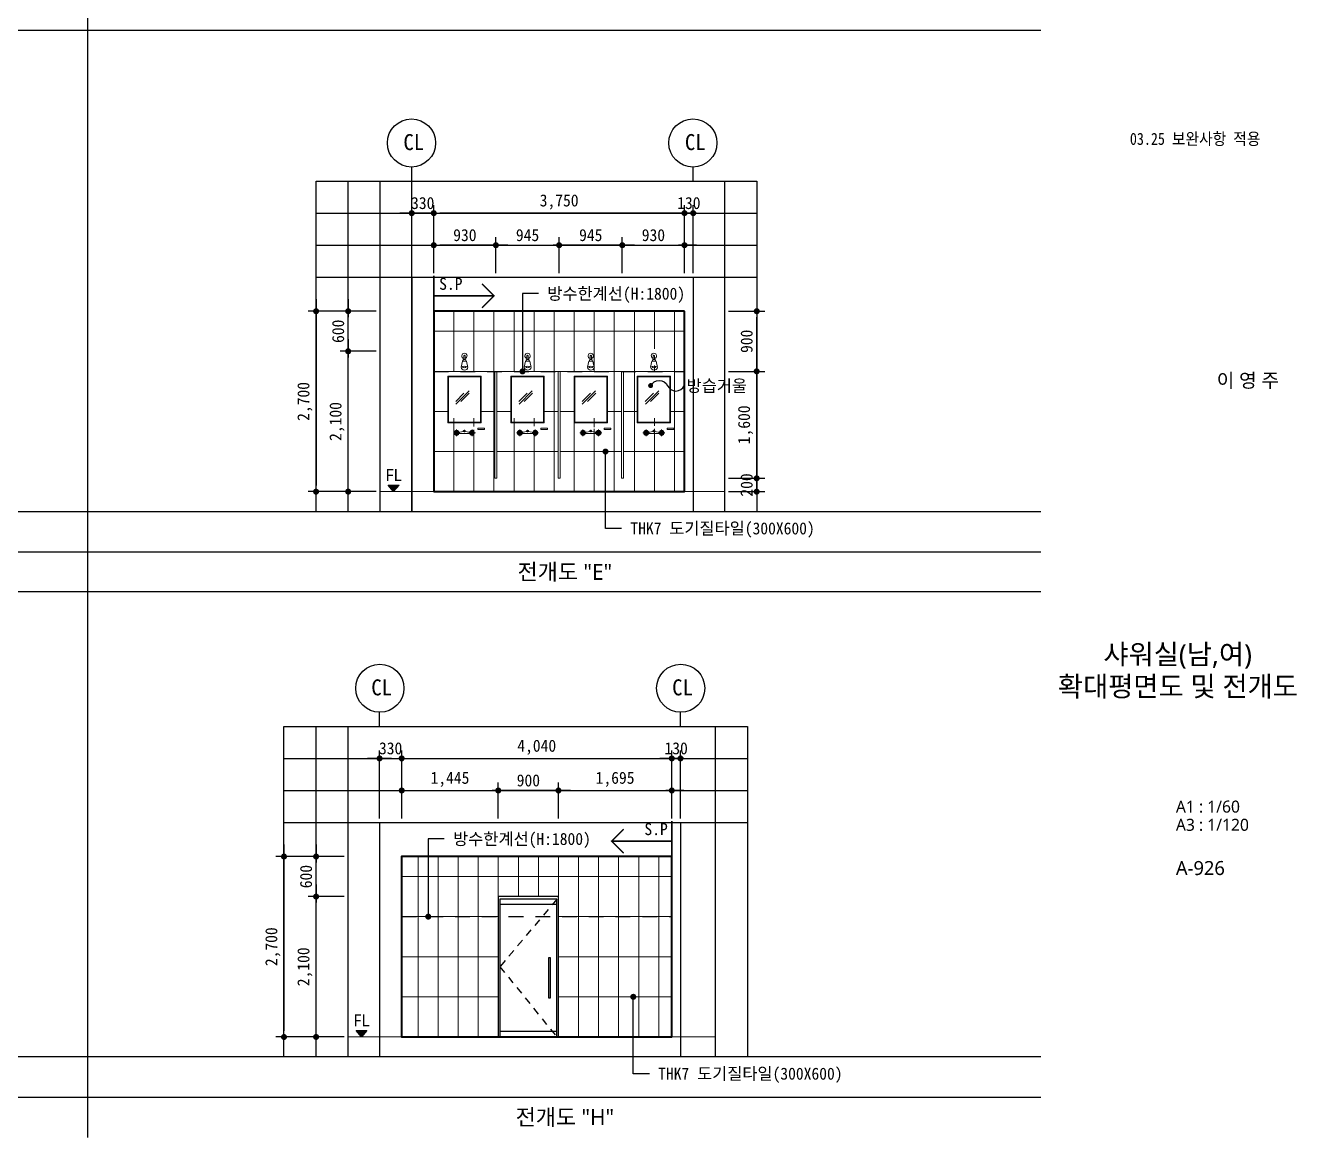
# Model space of a CAD drawing. Header units: millimetres. Extents: x -423835 to -174325, y -1379898 to -1311126.
# Drawn here: x -193336 to -174325, y -1379898 to -1363255 of the extents above; entities that cross this region are included whole.
import ezdxf
from ezdxf.enums import TextEntityAlignment as Align

# ---------------------------------------------------------------- set-up
doc = ezdxf.new("R2010")
doc.units = ezdxf.units.MM
doc.header["$LTSCALE"] = 100
doc.header["$MEASUREMENT"] = 0
doc.header["$PDSIZE"] = -10
doc.linetypes.add('CEN', pattern=[62, 60, -1, 0, -1])
doc.linetypes.add('HID', pattern=[2, 1.1, -0.9])
doc.layers.get('0').update_dxf_attribs({"linetype": 'CONTINUOUS'})
doc.layers.get('Defpoints').update_dxf_attribs({"color": 153, "linetype": 'CONTINUOUS'})
for name, color, linetype, lineweight in [('A-AXIS-BUBL', 7, 'CONTINUOUS', 25), ('A-BORD-TEXT', 3, 'CONTINUOUS', 25), ('A-CNTL', 1, 'CEN', 15), ('A-DWXM-GLAS', 121, 'CONTINUOUS', 20), ('A-ELEV-LIN1', 2, 'CONTINUOUS', 40), ('A-MKXS-TEXT1', 3, 'CONTINUOUS', 25), ('A-WAXK-PATT', 8, 'CONTINUOUS', 18), ('A-XXXX-FIN2', 6, 'CONTINUOUS', 20), ('A-XXXX-SANI', 8, 'CONTINUOUS', 18), ('A-XXXX-SYMB', 7, 'CONTINUOUS', 25), ('A-XXXX-TXT2', 3, 'CONTINUOUS', 25)]:
    doc.layers.add(name, color=color, linetype=linetype, lineweight=lineweight)
for name, color, linetype in [('A-DIMS', 7, 'CONTINUOUS'), ('A-MKXS-LEAD', 7, 'CONTINUOUS'), ('AA-AXIS-LINE-1', 1, 'CONTINUOUS'), ('AA-TEX-3', 3, 'CONTINUOUS'), ('DOOR', 8, 'CONTINUOUS'), ('HID', 1, 'HID'), ('IN-F-PAT', 8, 'CONTINUOUS'), ('IN-TEXT-FIN', 3, 'CONTINUOUS'), ('LEADER', 7, 'CONTINUOUS'), ('TOIL', 4, 'CONTINUOUS'), ('방수', 7, 'HID')]:
    doc.layers.add(name, color=color, linetype=linetype)
doc.styles.add('HY울릉도L', font='')
doc.styles.add('돋움체', font='')
doc.styles.add('맑은 고딕', font='malgun.ttf')
doc.styles.add('맑은고딕', font='malgun.ttf')
doc.styles.get('HY울릉도L').set_extended_font_data('HYwulM')
doc.styles.get('돋움체').set_extended_font_data('DotumChe')
doc.dimstyles.new('CDIM', dxfattribs={"dimtxt": 3, "dimasz": 1.5, "dimexe": 2, "dimexo": 1, "dimgap": 1, "dimtad": 1, "dimdec": 0, "dimrnd": 0.5, "dimzin": 0, "dimdsep": 32, "dimlunit": 6, "dimtxsty": 'HY울릉도L', "dimblk1": '_CIDOT', "dimblk2": '_CIDOT', "dimsah": 1, "dimcen": 5.5, "dimclrd": 2, "dimclre": 2, "dimclrt": 7, "dimadec": 0, "dimazin": 0, "dimtfac": 1, "dimtdec": 0, "dimtix": 1, "dimtmove": 2, "dimatfit": 1, "dimldrblk": '_CIDOT', "dimfxl": 1, "dimtolj": 1, "dimtzin": 0, "dimlwd": -1, "dimarcsym": 0})

# ---------------------------------------------------------------- blocks, each defined once
blk = doc.blocks.new('_CIDOT')
at = {"color": 0, "linetype": 'ByBlock'}
blk.add_line((2, 0), (-1, 0), dxfattribs=at)
at = {"color": 0, "linetype": 'ByBlock', "const_width": 0.5}
blk.add_lwpolyline([(-0.25, 0, 1), (0.25, 0, 1)], format="xyb", close=True, dxfattribs=at)
blk = doc.blocks.new('*D161')
at = {"layer": 'A-DIMS', "lineweight": -2, "transparency": 16777216}
for p, q in [((-188089, -1367532), (-189109, -1367532)), ((-188089, -1370232), (-189109, -1370232))]:
    blk.add_line(p, q, dxfattribs=at)
at = {"layer": 'A-DIMS', "transparency": 16777216}
blk.add_line((-188989, -1367622), (-188989, -1370142), dxfattribs=at)
at = {"layer": 'Defpoints', "color": 0, "transparency": 16777216}
for p in [(-188029, -1367532), (-188989, -1370232), (-188029, -1370232)]:
    blk.add_point(p, dxfattribs=at)
at = {"layer": 'A-DIMS', "transparency": 16777216, "xscale": 90, "yscale": 90, "zscale": 90}
for p, rotation in [((-188989, -1367532), 90), ((-188989, -1370232), 270)]:
    blk.add_blockref('_CIDOT', p, dxfattribs=dict(at, rotation=rotation))
at = {"layer": 'A-DIMS', "color": 3, "transparency": 16777216, "insert": (-189156, -1368882), "char_height": 180, "attachment_point": 5, "rotation": 90, "style": '돋움체'}
blk.add_mtext('\\A1;2,700', dxfattribs=at)
blk = doc.blocks.new('*D162')
at = {"layer": 'A-DIMS', "lineweight": -2, "transparency": 16777216}
for p, q in [((-187229, -1366964), (-187229, -1365944)), ((-183479, -1366964), (-183479, -1365944))]:
    blk.add_line(p, q, dxfattribs=at)
at = {"layer": 'A-DIMS', "transparency": 16777216}
blk.add_line((-183569, -1366064), (-187139, -1366064), dxfattribs=at)
at = {"layer": 'Defpoints', "color": 0, "transparency": 16777216}
for p in [(-187229, -1366064), (-187229, -1367024), (-183479, -1367024)]:
    blk.add_point(p, dxfattribs=at)
at = {"layer": 'A-DIMS', "transparency": 16777216, "xscale": 90, "yscale": 90, "zscale": 90, "rotation": 180}
blk.add_blockref('_CIDOT', (-187229, -1366064), dxfattribs=at)
at = {"layer": 'A-DIMS', "transparency": 16777216, "xscale": 90, "yscale": 90, "zscale": 90}
blk.add_blockref('_CIDOT', (-183479, -1366064), dxfattribs=at)
at = {"layer": 'A-DIMS', "color": 3, "transparency": 16777216, "insert": (-185354, -1365897), "char_height": 180, "attachment_point": 5, "style": '돋움체'}
blk.add_mtext('\\A1;3,750', dxfattribs=at)
blk = doc.blocks.new('*D163')
at = {"layer": 'A-DIMS', "lineweight": -2, "transparency": 16777216}
for p, q in [((-183479, -1366964), (-183479, -1365944)), ((-183349, -1366964), (-183349, -1365944))]:
    blk.add_line(p, q, dxfattribs=at)
at = {"layer": 'A-DIMS', "transparency": 16777216}
for p, q in [((-183569, -1366064), (-183659, -1366064)), ((-183349, -1366064), (-183479, -1366064)), ((-183259, -1366064), (-183169, -1366064))]:
    blk.add_line(p, q, dxfattribs=at)
at = {"layer": 'Defpoints', "color": 0, "transparency": 16777216}
for p in [(-183479, -1366064), (-183479, -1367024), (-183349, -1367024)]:
    blk.add_point(p, dxfattribs=at)
at = {"layer": 'A-DIMS', "transparency": 16777216, "xscale": 90, "yscale": 90, "zscale": 90}
blk.add_blockref('_CIDOT', (-183479, -1366064), dxfattribs=at)
at = {"layer": 'A-DIMS', "transparency": 16777216, "xscale": 90, "yscale": 90, "zscale": 90, "rotation": 180}
blk.add_blockref('_CIDOT', (-183349, -1366064), dxfattribs=at)
at = {"layer": 'A-DIMS', "color": 3, "transparency": 16777216, "insert": (-183414, -1365914), "char_height": 180, "attachment_point": 5, "style": '돋움체'}
blk.add_mtext('\\A1;130', dxfattribs=at)
blk = doc.blocks.new('*D164')
at = {"layer": 'A-DIMS', "lineweight": -2, "transparency": 16777216}
for p, q in [((-187559, -1366964), (-187559, -1365944)), ((-187229, -1366964), (-187229, -1365944))]:
    blk.add_line(p, q, dxfattribs=at)
at = {"layer": 'A-DIMS', "transparency": 16777216}
for p, q in [((-187649, -1366064), (-187739, -1366064)), ((-187229, -1366064), (-187559, -1366064)), ((-187139, -1366064), (-187049, -1366064))]:
    blk.add_line(p, q, dxfattribs=at)
at = {"layer": 'Defpoints', "color": 0, "transparency": 16777216}
for p in [(-187559, -1366064), (-187559, -1367024), (-187229, -1367024)]:
    blk.add_point(p, dxfattribs=at)
at = {"layer": 'A-DIMS', "transparency": 16777216, "xscale": 90, "yscale": 90, "zscale": 90}
blk.add_blockref('_CIDOT', (-187559, -1366064), dxfattribs=at)
at = {"layer": 'A-DIMS', "transparency": 16777216, "xscale": 90, "yscale": 90, "zscale": 90, "rotation": 180}
blk.add_blockref('_CIDOT', (-187229, -1366064), dxfattribs=at)
at = {"layer": 'A-DIMS', "color": 3, "transparency": 16777216, "insert": (-187394, -1365914), "char_height": 180, "attachment_point": 5, "style": '돋움체'}
blk.add_mtext('\\A1;330', dxfattribs=at)
blk = doc.blocks.new('*D180')
at = {"layer": 'A-DIMS', "lineweight": -2, "transparency": 16777216}
for p, q in [((-188569, -1375692), (-189589, -1375692)), ((-188569, -1378392), (-189589, -1378392))]:
    blk.add_line(p, q, dxfattribs=at)
at = {"layer": 'A-DIMS', "transparency": 16777216}
blk.add_line((-189469, -1375782), (-189469, -1378302), dxfattribs=at)
at = {"layer": 'Defpoints', "color": 0, "transparency": 16777216}
for p in [(-188509, -1375692), (-189469, -1378392), (-188509, -1378392)]:
    blk.add_point(p, dxfattribs=at)
at = {"layer": 'A-DIMS', "transparency": 16777216, "xscale": 90, "yscale": 90, "zscale": 90}
for p, rotation in [((-189469, -1375692), 90), ((-189469, -1378392), 270)]:
    blk.add_blockref('_CIDOT', p, dxfattribs=dict(at, rotation=rotation))
at = {"layer": 'A-DIMS', "color": 3, "transparency": 16777216, "insert": (-189636, -1377042), "char_height": 180, "attachment_point": 5, "rotation": 90, "style": '돋움체'}
blk.add_mtext('\\A1;2,700', dxfattribs=at)
blk = doc.blocks.new('*D181')
at = {"layer": 'A-DIMS', "lineweight": -2, "transparency": 16777216}
for p, q in [((-188569, -1376292), (-189109, -1376292)), ((-188569, -1378392), (-189109, -1378392))]:
    blk.add_line(p, q, dxfattribs=at)
at = {"layer": 'A-DIMS', "transparency": 16777216}
blk.add_line((-188989, -1378302), (-188989, -1376382), dxfattribs=at)
at = {"layer": 'Defpoints', "color": 0, "transparency": 16777216}
for p in [(-188989, -1376292), (-188509, -1376292), (-188509, -1378392)]:
    blk.add_point(p, dxfattribs=at)
at = {"layer": 'A-DIMS', "transparency": 16777216, "xscale": 90, "yscale": 90, "zscale": 90}
for p, rotation in [((-188989, -1376292), 90), ((-188989, -1378392), 270)]:
    blk.add_blockref('_CIDOT', p, dxfattribs=dict(at, rotation=rotation))
at = {"layer": 'A-DIMS', "color": 3, "transparency": 16777216, "insert": (-189156, -1377342), "char_height": 180, "attachment_point": 5, "rotation": 90, "style": '돋움체'}
blk.add_mtext('\\A1;2,100', dxfattribs=at)
blk = doc.blocks.new('*D182')
at = {"layer": 'A-DIMS', "lineweight": -2, "transparency": 16777216}
for p, q in [((-188569, -1375692), (-189109, -1375692)), ((-188569, -1376292), (-189109, -1376292))]:
    blk.add_line(p, q, dxfattribs=at)
at = {"layer": 'A-DIMS', "transparency": 16777216}
blk.add_line((-188989, -1376202), (-188989, -1375782), dxfattribs=at)
at = {"layer": 'Defpoints', "color": 0, "transparency": 16777216}
for p in [(-188989, -1375692), (-188509, -1375692), (-188509, -1376292)]:
    blk.add_point(p, dxfattribs=at)
at = {"layer": 'A-DIMS', "transparency": 16777216, "xscale": 90, "yscale": 90, "zscale": 90}
for p, rotation in [((-188989, -1375692), 90), ((-188989, -1376292), 270)]:
    blk.add_blockref('_CIDOT', p, dxfattribs=dict(at, rotation=rotation))
at = {"layer": 'A-DIMS', "color": 3, "transparency": 16777216, "insert": (-189139, -1375992), "char_height": 180, "attachment_point": 5, "rotation": 90, "style": '돋움체'}
blk.add_mtext('\\A1;600', dxfattribs=at)
blk = doc.blocks.new('*D183')
at = {"layer": 'A-DIMS', "lineweight": -2, "transparency": 16777216}
for p, q in [((-187709, -1375124), (-187709, -1374104)), ((-183669, -1375124), (-183669, -1374104))]:
    blk.add_line(p, q, dxfattribs=at)
at = {"layer": 'A-DIMS', "transparency": 16777216}
blk.add_line((-187619, -1374224), (-183759, -1374224), dxfattribs=at)
at = {"layer": 'Defpoints', "color": 0, "transparency": 16777216}
for p in [(-183669, -1374224), (-187709, -1375184), (-183669, -1375184)]:
    blk.add_point(p, dxfattribs=at)
at = {"layer": 'A-DIMS', "transparency": 16777216, "xscale": 90, "yscale": 90, "zscale": 90, "rotation": 180}
blk.add_blockref('_CIDOT', (-187709, -1374224), dxfattribs=at)
at = {"layer": 'A-DIMS', "transparency": 16777216, "xscale": 90, "yscale": 90, "zscale": 90}
blk.add_blockref('_CIDOT', (-183669, -1374224), dxfattribs=at)
at = {"layer": 'A-DIMS', "color": 3, "transparency": 16777216, "insert": (-185689, -1374057), "char_height": 180, "attachment_point": 5, "style": '돋움체'}
blk.add_mtext('\\A1;4,040', dxfattribs=at)
blk = doc.blocks.new('*D184')
at = {"layer": 'A-DIMS', "lineweight": -2, "transparency": 16777216}
for p, q in [((-188039, -1375124), (-188039, -1374104)), ((-187709, -1375124), (-187709, -1374104))]:
    blk.add_line(p, q, dxfattribs=at)
at = {"layer": 'A-DIMS', "transparency": 16777216}
for p, q in [((-188129, -1374224), (-188219, -1374224)), ((-188039, -1374224), (-187709, -1374224)), ((-187619, -1374224), (-187529, -1374224))]:
    blk.add_line(p, q, dxfattribs=at)
at = {"layer": 'Defpoints', "color": 0, "transparency": 16777216}
for p in [(-187709, -1374224), (-188039, -1375184), (-187709, -1375184)]:
    blk.add_point(p, dxfattribs=at)
at = {"layer": 'A-DIMS', "transparency": 16777216, "xscale": 90, "yscale": 90, "zscale": 90}
blk.add_blockref('_CIDOT', (-188039, -1374224), dxfattribs=at)
at = {"layer": 'A-DIMS', "transparency": 16777216, "xscale": 90, "yscale": 90, "zscale": 90, "rotation": 180}
blk.add_blockref('_CIDOT', (-187709, -1374224), dxfattribs=at)
at = {"layer": 'A-DIMS', "color": 3, "transparency": 16777216, "insert": (-187874, -1374074), "char_height": 180, "attachment_point": 5, "style": '돋움체'}
blk.add_mtext('\\A1;330', dxfattribs=at)
blk = doc.blocks.new('*D185')
at = {"layer": 'A-DIMS', "lineweight": -2, "transparency": 16777216}
for p, q in [((-183669, -1375124), (-183669, -1374104)), ((-183539, -1375124), (-183539, -1374104))]:
    blk.add_line(p, q, dxfattribs=at)
at = {"layer": 'A-DIMS', "transparency": 16777216}
for p, q in [((-183759, -1374224), (-183849, -1374224)), ((-183669, -1374224), (-183539, -1374224)), ((-183449, -1374224), (-183359, -1374224))]:
    blk.add_line(p, q, dxfattribs=at)
at = {"layer": 'Defpoints', "color": 0, "transparency": 16777216}
for p in [(-183539, -1374224), (-183669, -1375184), (-183539, -1375184)]:
    blk.add_point(p, dxfattribs=at)
at = {"layer": 'A-DIMS', "transparency": 16777216, "xscale": 90, "yscale": 90, "zscale": 90}
blk.add_blockref('_CIDOT', (-183669, -1374224), dxfattribs=at)
at = {"layer": 'A-DIMS', "transparency": 16777216, "xscale": 90, "yscale": 90, "zscale": 90, "rotation": 180}
blk.add_blockref('_CIDOT', (-183539, -1374224), dxfattribs=at)
at = {"layer": 'A-DIMS', "color": 3, "transparency": 16777216, "insert": (-183604, -1374074), "char_height": 180, "attachment_point": 5, "style": '돋움체'}
blk.add_mtext('\\A1;130', dxfattribs=at)
blk = doc.blocks.new('화장실door')
at = {"layer": 'DOOR'}
blk.add_lwpolyline([(750, 584), (780, 584), (780, 1184), (750, 1184)], close=True, dxfattribs=at)
at = {"layer": 'HID'}
blk.add_lwpolyline([(875, 2060), (25, 1050), (875, 0)], dxfattribs=at)
at = {"layer": 'TOIL'}
for points in [[(900, 0), (900, 2100), (0, 2100), (0, 0)], [(875, 0), (875, 2060), (25, 2060), (25, 0)], [(875, 1980), (25, 1980)], [(875, 80), (25, 80)]]:
    blk.add_lwpolyline(points, dxfattribs=at)
blk = doc.blocks.new('샤워기(샤워실)')
at = {"layer": 'A-CNTL'}
for p, q in [((895502, -715341), (895405, -715341)), ((895454, -715390), (895454, -715293)), ((895588, -715317), (895549, -715317)), ((895570, -715330), (895570, -715298)), ((895734, -715341), (895637, -715341)), ((895685, -715390), (895685, -715293))]:
    blk.add_line(p, q, dxfattribs=at)
at = {"layer": 'A-XXXX-SANI', "color": 4}
for p, q in [((895560, -714246), (895560, -714191)), ((895580, -714246), (895580, -714191)), ((895520, -714359), (895540, -714269)), ((895540, -714269), (895602, -714269)), ((895602, -714269), (895623, -714361)), ((895430, -715341), (895417, -715341)), ((895430, -715341), (895417, -715341)), ((895435, -715328), (895424, -715320)), ((895435, -715355), (895424, -715363)), ((895446, -715319), (895443, -715307)), ((895446, -715364), (895443, -715376)), ((895461, -715319), (895465, -715307)), ((895461, -715364), (895465, -715376)), ((895473, -715328), (895483, -715320)), ((895473, -715355), (895483, -715363)), ((895477, -715341), (895490, -715341)), ((895495, -715330), (895488, -715330)), ((895651, -715352), (895488, -715352)), ((895662, -715341), (895649, -715341)), ((895666, -715328), (895656, -715320)), ((895666, -715355), (895656, -715363)), ((895678, -715319), (895674, -715307)), ((895678, -715364), (895674, -715376)), ((895693, -715319), (895697, -715307)), ((895693, -715364), (895697, -715376)), ((895704, -715328), (895715, -715320)), ((895704, -715355), (895715, -715363)), ((895709, -715341), (895722, -715341))]:
    blk.add_line(p, q, dxfattribs=at)
at = {"layer": 'A-XXXX-SANI'}
for p, q in [((895440, -714873), (895564, -714749)), ((895442, -714910), (895641, -714711)), ((895519, -714873), (895644, -714749))]:
    blk.add_line(p, q, dxfattribs=at)
at = {"layer": 'A-XXXX-SANI', "color": 4}
blk.add_lwpolyline([(895544, -714269), (895550, -714254, -0.349457), (895559, -714246), (895583, -714246, -0.349457), (895593, -714254), (895598, -714269)], format="xyb", dxfattribs=at)
blk.add_lwpolyline([(895820, -714491), (895320, -714491), (895320, -715191), (895820, -715191), (895820, -714491)], dxfattribs=at)
at = {"layer": 'A-XXXX-SANI'}
blk.add_lwpolyline([(895810, -714501), (895330, -714501), (895330, -715181), (895810, -715181)], close=True, dxfattribs=at)
at = {"layer": 'A-XXXX-SANI', "color": 4}
blk.add_lwpolyline([(895770, -715271), (895770, -715288, 0.414214), (895773, -715291), (895867, -715291, 0.414214), (895870, -715288), (895870, -715271)], format="xyb", close=True, dxfattribs=at)
for centre, radius in [((895454, -715341), 36.2), ((895454, -715341), 23.7), ((895454, -715341), 15.9), ((895685, -715341), 36.2), ((895685, -715341), 23.7), ((895685, -715341), 15.9)]:
    blk.add_circle(centre, radius, dxfattribs=at)
for centre, radius, start, end in [((895570, -714191), 40, 284.4775, 255.5225), ((895570, -714191), 10, 0, 180), ((895570, -714448), 103, 58.6071, 119.4044), ((895572, -714350), 52.8, 189.9611, 348.0503), ((895571, -714326), 40.7, 216.7037, 322.2562), ((895570, -715668), 346, 76.4494, 103.5506), ((895570, -715317), 12.2, 339.7134, 200.146)]:
    blk.add_arc(centre, radius, start, end, dxfattribs=at)
blk = doc.blocks.new('*D210')
at = {"layer": 'A-DIMS', "lineweight": -2, "transparency": 16777216}
for p, q in [((-188089, -1368132), (-188629, -1368132)), ((-188089, -1370232), (-188629, -1370232))]:
    blk.add_line(p, q, dxfattribs=at)
at = {"layer": 'A-DIMS', "transparency": 16777216}
blk.add_line((-188509, -1370142), (-188509, -1368222), dxfattribs=at)
at = {"layer": 'Defpoints', "color": 0, "transparency": 16777216}
for p in [(-188509, -1368132), (-188029, -1368132), (-188029, -1370232)]:
    blk.add_point(p, dxfattribs=at)
at = {"layer": 'A-DIMS', "transparency": 16777216, "xscale": 90, "yscale": 90, "zscale": 90}
for p, rotation in [((-188509, -1368132), 90), ((-188509, -1370232), 270)]:
    blk.add_blockref('_CIDOT', p, dxfattribs=dict(at, rotation=rotation))
at = {"layer": 'A-DIMS', "color": 3, "transparency": 16777216, "insert": (-188676, -1369182), "char_height": 180, "attachment_point": 5, "rotation": 90, "style": '돋움체'}
blk.add_mtext('\\A1;2,100', dxfattribs=at)
blk = doc.blocks.new('*D211')
at = {"layer": 'A-DIMS', "lineweight": -2, "transparency": 16777216}
for p, q in [((-188089, -1367532), (-188629, -1367532)), ((-188089, -1368132), (-188629, -1368132))]:
    blk.add_line(p, q, dxfattribs=at)
at = {"layer": 'A-DIMS', "transparency": 16777216}
blk.add_line((-188509, -1368042), (-188509, -1367622), dxfattribs=at)
at = {"layer": 'Defpoints', "color": 0, "transparency": 16777216}
for p in [(-188509, -1367532), (-188029, -1367532), (-188029, -1368132)]:
    blk.add_point(p, dxfattribs=at)
at = {"layer": 'A-DIMS', "transparency": 16777216, "xscale": 90, "yscale": 90, "zscale": 90}
for p, rotation in [((-188509, -1367532), 90), ((-188509, -1368132), 270)]:
    blk.add_blockref('_CIDOT', p, dxfattribs=dict(at, rotation=rotation))
at = {"layer": 'A-DIMS', "color": 3, "transparency": 16777216, "insert": (-188659, -1367832), "char_height": 180, "attachment_point": 5, "rotation": 90, "style": '돋움체'}
blk.add_mtext('\\A1;600', dxfattribs=at)
blk = doc.blocks.new('*D212')
at = {"layer": 'A-DIMS', "lineweight": -2, "transparency": 16777216}
for p, q in [((-182819, -1368432), (-182279, -1368432)), ((-182819, -1370032), (-182279, -1370032))]:
    blk.add_line(p, q, dxfattribs=at)
at = {"layer": 'A-DIMS', "transparency": 16777216}
blk.add_line((-182399, -1369942), (-182399, -1368522), dxfattribs=at)
at = {"layer": 'Defpoints', "color": 0, "transparency": 16777216}
for p in [(-182879, -1368432), (-182399, -1368432), (-182879, -1370032)]:
    blk.add_point(p, dxfattribs=at)
at = {"layer": 'A-DIMS', "transparency": 16777216, "xscale": 90, "yscale": 90, "zscale": 90}
for p, rotation in [((-182399, -1368432), 90), ((-182399, -1370032), 270)]:
    blk.add_blockref('_CIDOT', p, dxfattribs=dict(at, rotation=rotation))
at = {"layer": 'A-DIMS', "color": 3, "transparency": 16777216, "insert": (-182566, -1369232), "char_height": 180, "attachment_point": 5, "rotation": 90, "style": '돋움체'}
blk.add_mtext('\\A1;1,600', dxfattribs=at)
blk = doc.blocks.new('*D213')
at = {"layer": 'A-DIMS', "lineweight": -2, "transparency": 16777216}
for p, q in [((-182819, -1367532), (-182279, -1367532)), ((-182819, -1368432), (-182279, -1368432))]:
    blk.add_line(p, q, dxfattribs=at)
at = {"layer": 'A-DIMS', "transparency": 16777216}
blk.add_line((-182399, -1368342), (-182399, -1367622), dxfattribs=at)
at = {"layer": 'Defpoints', "color": 0, "transparency": 16777216}
for p in [(-182879, -1367532), (-182399, -1367532), (-182879, -1368432)]:
    blk.add_point(p, dxfattribs=at)
at = {"layer": 'A-DIMS', "transparency": 16777216, "xscale": 90, "yscale": 90, "zscale": 90}
for p, rotation in [((-182399, -1367532), 90), ((-182399, -1368432), 270)]:
    blk.add_blockref('_CIDOT', p, dxfattribs=dict(at, rotation=rotation))
at = {"layer": 'A-DIMS', "color": 3, "transparency": 16777216, "insert": (-182549, -1367982), "char_height": 180, "attachment_point": 5, "rotation": 90, "style": '돋움체'}
blk.add_mtext('\\A1;900', dxfattribs=at)
blk = doc.blocks.new('*D214')
at = {"layer": 'A-DIMS', "transparency": 16777216}
for p, q in [((-182399, -1369942), (-182399, -1369852)), ((-182399, -1370232), (-182399, -1370032)), ((-182399, -1370322), (-182399, -1370412))]:
    blk.add_line(p, q, dxfattribs=at)
at = {"layer": 'A-DIMS', "lineweight": -2, "transparency": 16777216}
for p, q in [((-182819, -1370032), (-182279, -1370032)), ((-182819, -1370232), (-182279, -1370232))]:
    blk.add_line(p, q, dxfattribs=at)
at = {"layer": 'Defpoints', "color": 0, "transparency": 16777216}
for p in [(-182879, -1370032), (-182399, -1370032), (-182879, -1370232)]:
    blk.add_point(p, dxfattribs=at)
at = {"layer": 'A-DIMS', "transparency": 16777216, "xscale": 90, "yscale": 90, "zscale": 90}
for p, rotation in [((-182399, -1370032), 270), ((-182399, -1370232), 90)]:
    blk.add_blockref('_CIDOT', p, dxfattribs=dict(at, rotation=rotation))
at = {"layer": 'A-DIMS', "color": 3, "transparency": 16777216, "insert": (-182549, -1370132), "char_height": 180, "attachment_point": 5, "rotation": 90, "style": '돋움체'}
blk.add_mtext('\\A1;200', dxfattribs=at)
blk = doc.blocks.new('*D988')
at = {"layer": 'A-DIMS', "lineweight": -2, "transparency": 16777216}
for p, q in [((-184409, -1366964), (-184409, -1366424)), ((-183479, -1366964), (-183479, -1366424))]:
    blk.add_line(p, q, dxfattribs=at)
at = {"layer": 'A-DIMS', "transparency": 16777216}
blk.add_line((-184319, -1366544), (-183569, -1366544), dxfattribs=at)
at = {"layer": 'Defpoints', "color": 0, "transparency": 16777216}
for p in [(-183479, -1366544), (-184409, -1367024), (-183479, -1367024)]:
    blk.add_point(p, dxfattribs=at)
at = {"layer": 'A-DIMS', "transparency": 16777216, "xscale": 90, "yscale": 90, "zscale": 90, "rotation": 180}
blk.add_blockref('_CIDOT', (-184409, -1366544), dxfattribs=at)
at = {"layer": 'A-DIMS', "transparency": 16777216, "xscale": 90, "yscale": 90, "zscale": 90}
blk.add_blockref('_CIDOT', (-183479, -1366544), dxfattribs=at)
at = {"layer": 'A-DIMS', "color": 3, "transparency": 16777216, "insert": (-183944, -1366394), "char_height": 180, "attachment_point": 5, "style": '돋움체'}
blk.add_mtext('\\A1;930', dxfattribs=at)
blk = doc.blocks.new('*D989')
at = {"layer": 'A-DIMS', "lineweight": -2, "transparency": 16777216}
for p, q in [((-185354, -1366964), (-185354, -1366424)), ((-184409, -1366964), (-184409, -1366424))]:
    blk.add_line(p, q, dxfattribs=at)
at = {"layer": 'A-DIMS', "transparency": 16777216}
blk.add_line((-184499, -1366544), (-185264, -1366544), dxfattribs=at)
at = {"layer": 'Defpoints', "color": 0, "transparency": 16777216}
for p in [(-185354, -1366544), (-185354, -1367024), (-184409, -1367024)]:
    blk.add_point(p, dxfattribs=at)
at = {"layer": 'A-DIMS', "transparency": 16777216, "xscale": 90, "yscale": 90, "zscale": 90, "rotation": 180}
blk.add_blockref('_CIDOT', (-185354, -1366544), dxfattribs=at)
at = {"layer": 'A-DIMS', "transparency": 16777216, "xscale": 90, "yscale": 90, "zscale": 90}
blk.add_blockref('_CIDOT', (-184409, -1366544), dxfattribs=at)
at = {"layer": 'A-DIMS', "color": 3, "transparency": 16777216, "insert": (-184881, -1366394), "char_height": 180, "attachment_point": 5, "style": '돋움체'}
blk.add_mtext('\\A1;945', dxfattribs=at)
blk = doc.blocks.new('*D990')
at = {"layer": 'A-DIMS', "lineweight": -2, "transparency": 16777216}
for p, q in [((-187229, -1366964), (-187229, -1366424)), ((-186299, -1366964), (-186299, -1366424))]:
    blk.add_line(p, q, dxfattribs=at)
at = {"layer": 'A-DIMS', "transparency": 16777216}
blk.add_line((-186389, -1366544), (-187139, -1366544), dxfattribs=at)
at = {"layer": 'Defpoints', "color": 0, "transparency": 16777216}
for p in [(-187229, -1366544), (-187229, -1367024), (-186299, -1367024)]:
    blk.add_point(p, dxfattribs=at)
at = {"layer": 'A-DIMS', "transparency": 16777216, "xscale": 90, "yscale": 90, "zscale": 90, "rotation": 180}
blk.add_blockref('_CIDOT', (-187229, -1366544), dxfattribs=at)
at = {"layer": 'A-DIMS', "transparency": 16777216, "xscale": 90, "yscale": 90, "zscale": 90}
blk.add_blockref('_CIDOT', (-186299, -1366544), dxfattribs=at)
at = {"layer": 'A-DIMS', "color": 3, "transparency": 16777216, "insert": (-186764, -1366394), "char_height": 180, "attachment_point": 5, "style": '돋움체'}
blk.add_mtext('\\A1;930', dxfattribs=at)
blk = doc.blocks.new('*D991')
at = {"layer": 'A-DIMS', "lineweight": -2, "transparency": 16777216}
for p, q in [((-186299, -1366964), (-186299, -1366424)), ((-185354, -1366964), (-185354, -1366424))]:
    blk.add_line(p, q, dxfattribs=at)
at = {"layer": 'A-DIMS', "transparency": 16777216}
blk.add_line((-186209, -1366544), (-185444, -1366544), dxfattribs=at)
at = {"layer": 'Defpoints', "color": 0, "transparency": 16777216}
for p in [(-185354, -1366544), (-186299, -1367024), (-185354, -1367024)]:
    blk.add_point(p, dxfattribs=at)
at = {"layer": 'A-DIMS', "transparency": 16777216, "xscale": 90, "yscale": 90, "zscale": 90, "rotation": 180}
blk.add_blockref('_CIDOT', (-186299, -1366544), dxfattribs=at)
at = {"layer": 'A-DIMS', "transparency": 16777216, "xscale": 90, "yscale": 90, "zscale": 90}
blk.add_blockref('_CIDOT', (-185354, -1366544), dxfattribs=at)
at = {"layer": 'A-DIMS', "color": 3, "transparency": 16777216, "insert": (-185826, -1366394), "char_height": 180, "attachment_point": 5, "style": '돋움체'}
blk.add_mtext('\\A1;945', dxfattribs=at)
blk = doc.blocks.new('*D995')
at = {"layer": 'A-DIMS', "lineweight": -2, "transparency": 16777216}
for p, q in [((-185364, -1375124), (-185364, -1374584)), ((-183669, -1375124), (-183669, -1374584))]:
    blk.add_line(p, q, dxfattribs=at)
at = {"layer": 'A-DIMS', "transparency": 16777216}
blk.add_line((-185274, -1374704), (-183759, -1374704), dxfattribs=at)
at = {"layer": 'Defpoints', "color": 0, "transparency": 16777216}
for p in [(-183669, -1374704), (-185364, -1375184), (-183669, -1375184)]:
    blk.add_point(p, dxfattribs=at)
at = {"layer": 'A-DIMS', "transparency": 16777216, "xscale": 90, "yscale": 90, "zscale": 90, "rotation": 180}
blk.add_blockref('_CIDOT', (-185364, -1374704), dxfattribs=at)
at = {"layer": 'A-DIMS', "transparency": 16777216, "xscale": 90, "yscale": 90, "zscale": 90}
blk.add_blockref('_CIDOT', (-183669, -1374704), dxfattribs=at)
at = {"layer": 'A-DIMS', "color": 3, "transparency": 16777216, "insert": (-184517, -1374537), "char_height": 180, "attachment_point": 5, "style": '돋움체'}
blk.add_mtext('\\A1;1,695', dxfattribs=at)
blk = doc.blocks.new('*D996')
at = {"layer": 'A-DIMS', "lineweight": -2, "transparency": 16777216}
for p, q in [((-186264, -1375124), (-186264, -1374584)), ((-185364, -1375124), (-185364, -1374584))]:
    blk.add_line(p, q, dxfattribs=at)
at = {"layer": 'A-DIMS', "transparency": 16777216}
blk.add_line((-185454, -1374704), (-186174, -1374704), dxfattribs=at)
at = {"layer": 'Defpoints', "color": 0, "transparency": 16777216}
for p in [(-186264, -1374704), (-186264, -1375184), (-185364, -1375184)]:
    blk.add_point(p, dxfattribs=at)
at = {"layer": 'A-DIMS', "transparency": 16777216, "xscale": 90, "yscale": 90, "zscale": 90, "rotation": 180}
blk.add_blockref('_CIDOT', (-186264, -1374704), dxfattribs=at)
at = {"layer": 'A-DIMS', "transparency": 16777216, "xscale": 90, "yscale": 90, "zscale": 90}
blk.add_blockref('_CIDOT', (-185364, -1374704), dxfattribs=at)
at = {"layer": 'A-DIMS', "color": 3, "transparency": 16777216, "insert": (-185814, -1374554), "char_height": 180, "attachment_point": 5, "style": '돋움체'}
blk.add_mtext('\\A1;900', dxfattribs=at)
blk = doc.blocks.new('*D997')
at = {"layer": 'A-DIMS', "lineweight": -2, "transparency": 16777216}
for p, q in [((-187709, -1375124), (-187709, -1374584)), ((-186264, -1375124), (-186264, -1374584))]:
    blk.add_line(p, q, dxfattribs=at)
at = {"layer": 'A-DIMS', "transparency": 16777216}
blk.add_line((-187619, -1374704), (-186354, -1374704), dxfattribs=at)
at = {"layer": 'Defpoints', "color": 0, "transparency": 16777216}
for p in [(-186264, -1374704), (-187709, -1375184), (-186264, -1375184)]:
    blk.add_point(p, dxfattribs=at)
at = {"layer": 'A-DIMS', "transparency": 16777216, "xscale": 90, "yscale": 90, "zscale": 90, "rotation": 180}
blk.add_blockref('_CIDOT', (-187709, -1374704), dxfattribs=at)
at = {"layer": 'A-DIMS', "transparency": 16777216, "xscale": 90, "yscale": 90, "zscale": 90}
blk.add_blockref('_CIDOT', (-186264, -1374704), dxfattribs=at)
at = {"layer": 'A-DIMS', "color": 3, "transparency": 16777216, "insert": (-186987, -1374537), "char_height": 180, "attachment_point": 5, "style": '돋움체'}
blk.add_mtext('\\A1;1,445', dxfattribs=at)

msp = doc.modelspace()

# ---------------------------------------------------------------- hatches: boundary and pattern name
at = {"layer": 'A-XXXX-SYMB'}
for points in [[(-187829.1, -1370232.1), (-187909.6, -1370136.1), (-187748.5, -1370136.1)], [(-188309.7, -1378391.6), (-188390.2, -1378295.6), (-188229.1, -1378295.6)]]:
    msp.add_hatch(color=256, dxfattribs=at).paths.add_polyline_path(points)

# ---------------------------------------------------------------- linework, layer by layer
at = {"color": 3, "ltscale": 2}
for p, q in [((-192407, -1346766.1), (-192407, -1379898.1)), ((-178150.4, -1363332.1), (-222235.4, -1363332.1)), ((-222235.4, -1371132.1), (-178150.4, -1371132.1)), ((-178150.4, -1371732.1), (-222235.4, -1371732.1)), ((-222235.4, -1379291.6), (-178150.4, -1379291.6))]:
    msp.add_line(p, q, dxfattribs=at)
at = {"layer": 'A-AXIS-BUBL', "ltscale": 0.2}
for p, q in [((-187558.6, -1365584.3), (-187558.6, -1365374.3)), ((-183348.6, -1365584.3), (-183348.6, -1365374.3)), ((-188039.2, -1373743.9), (-188039.2, -1373533.9)), ((-183539.2, -1373743.9), (-183539.2, -1373533.9))]:
    msp.add_line(p, q, dxfattribs=at)
for centre in [(-187562.1, -1365014.3), (-183353.6, -1365014.3), (-188035.7, -1373173.9), (-183535.7, -1373173.9)]:
    msp.add_circle(centre, 360, dxfattribs=at)
at = {"layer": 'A-DWXM-GLAS'}
for points in [[(-186283.6, -1370032.1), (-186283.6, -1368432.1), (-186313.6, -1368432.1), (-186313.6, -1370032.1)], [(-185338.6, -1370032.1), (-185338.6, -1368432.1), (-185368.6, -1368432.1), (-185368.6, -1370032.1)], [(-184393.6, -1370032.1), (-184393.6, -1368432.1), (-184423.6, -1368432.1), (-184423.6, -1370032.1)]]:
    msp.add_lwpolyline(points, close=True, dxfattribs=at)
at = {"layer": 'A-ELEV-LIN1'}
for points in [[(-183478.6, -1367532.1), (-187228.6, -1367532.1), (-187228.6, -1370232.1), (-183478.6, -1370232.1)], [(-183669.2, -1375691.6), (-187709.2, -1375691.6), (-187709.2, -1378391.6), (-183669.2, -1378391.6)]]:
    msp.add_lwpolyline(points, close=True, dxfattribs=at)
at = {"layer": 'A-MKXS-LEAD'}
for points in [[(-185661.5, -1367268.8), (-185901.5, -1367268.8), (-185901.5, -1368432.1)], [(-184420.4, -1370785.3), (-184660.4, -1370785.3), (-184660.4, -1369632.1)], [(-187071.5, -1375428.4), (-187311.5, -1375428.4), (-187311.5, -1376591.6)], [(-184004.7, -1378944.9), (-184244.7, -1378944.9), (-184244.7, -1377791.6)]]:
    msp.add_lwpolyline(points, dxfattribs=at)
at = {"layer": 'A-MKXS-LEAD', "const_width": 45}
for points in [[(-185924, -1368432.1, 1), (-185879, -1368432.1, 1)], [(-184682.9, -1369632.1, -1), (-184637.9, -1369632.1, -1)], [(-187334, -1376591.6, 1), (-187289, -1376591.6, 1)], [(-184267.2, -1377791.6, -1), (-184222.2, -1377791.6, -1)]]:
    msp.add_lwpolyline(points, format="xyb", close=True, dxfattribs=at)
at = {"layer": 'A-WAXK-PATT'}
for p, q in [((-186928.6, -1368432.1), (-186928.6, -1367532.1)), ((-186628.6, -1368432.1), (-186628.6, -1367532.1)), ((-186328.6, -1370232.1), (-186328.6, -1367532.1)), ((-186028.6, -1368432.1), (-186028.6, -1367532.1)), ((-185728.6, -1368432.1), (-185728.6, -1367532.1)), ((-185428.6, -1370232.1), (-185428.6, -1367532.1)), ((-185128.6, -1368432.1), (-185128.6, -1367532.1)), ((-184828.6, -1368432.1), (-184828.6, -1367532.1)), ((-184528.6, -1370232.1), (-184528.6, -1367532.1)), ((-184228.6, -1370232.1), (-184228.6, -1367532.1)), ((-183928.6, -1368092.8), (-183928.6, -1367532.1)), ((-183628.6, -1370232.1), (-183628.6, -1367532.1)), ((-187228.6, -1367832.1), (-183478.6, -1367832.1)), ((-187228.6, -1368432.1), (-186313.6, -1368432.1)), ((-186283.6, -1368432.1), (-185368.6, -1368432.1)), ((-185338.6, -1368432.1), (-184423.6, -1368432.1)), ((-184393.6, -1368432.1), (-183478.6, -1368432.1)), ((-183928.6, -1368432.1), (-183928.6, -1368342.8)), ((-187228.6, -1369032.1), (-187021.1, -1369032.1)), ((-186928.6, -1370232.1), (-186928.6, -1369132.1)), ((-186628.6, -1369258.1), (-186628.6, -1369132.1)), ((-186521.1, -1369032.1), (-186313.6, -1369032.1)), ((-186283.6, -1369032.1), (-186076.1, -1369032.1)), ((-186028.6, -1370232.1), (-186028.6, -1369132.1)), ((-185728.6, -1369250.6), (-185728.6, -1369132.1)), ((-185576.1, -1369032.1), (-185368.6, -1369032.1)), ((-185338.6, -1369032.1), (-185131.1, -1369032.1)), ((-185128.6, -1370232.1), (-185128.6, -1369132.1)), ((-184828.6, -1369266.2), (-184828.6, -1369132.1)), ((-184631.1, -1369032.1), (-184423.6, -1369032.1)), ((-184393.6, -1369032.1), (-184186.1, -1369032.1)), ((-183928.6, -1369248.5), (-183928.6, -1369132.1)), ((-183686.1, -1369032.1), (-183478.6, -1369032.1)), ((-186628.6, -1370232.1), (-186628.6, -1369306.1)), ((-185728.6, -1370232.1), (-185728.6, -1369313.6)), ((-184828.6, -1370232.1), (-184828.6, -1369292.7)), ((-183928.6, -1370232.1), (-183928.6, -1369292.7)), ((-187228.6, -1369632.1), (-186313.6, -1369632.1)), ((-186283.6, -1369632.1), (-185368.6, -1369632.1)), ((-185338.6, -1369632.1), (-184423.6, -1369632.1)), ((-184393.6, -1369632.1), (-183478.6, -1369632.1)), ((-187464.2, -1378391.6), (-187464.2, -1375691.6)), ((-187164.2, -1378391.6), (-187164.2, -1375691.6)), ((-186864.2, -1378391.6), (-186864.2, -1375691.6)), ((-186564.2, -1378391.6), (-186564.2, -1375691.6)), ((-186264.2, -1378391.6), (-186264.2, -1375691.6)), ((-185964.2, -1376291.6), (-185964.2, -1375691.6)), ((-185664.2, -1376291.6), (-185664.2, -1375691.6)), ((-185364.2, -1378391.6), (-185364.2, -1375691.6)), ((-185064.2, -1378391.6), (-185064.2, -1375691.6)), ((-184764.2, -1378391.6), (-184764.2, -1375691.6)), ((-184464.2, -1378391.6), (-184464.2, -1375691.6)), ((-184164.2, -1378391.6), (-184164.2, -1375691.6)), ((-183864.2, -1378391.6), (-183864.2, -1375691.6)), ((-187709.2, -1375991.6), (-183669.2, -1375991.6)), ((-187709.2, -1376591.6), (-186264.2, -1376591.6)), ((-185364.2, -1376591.6), (-183669.2, -1376591.6)), ((-187709.2, -1377191.6), (-186264.2, -1377191.6)), ((-185364.2, -1377191.6), (-183669.2, -1377191.6)), ((-187709.2, -1377791.6), (-186264.2, -1377791.6)), ((-185364.2, -1377791.6), (-183669.2, -1377791.6))]:
    msp.add_line(p, q, dxfattribs=at)
at = {"layer": 'A-XXXX-FIN2'}
for p, q in [((-182878.6, -1370232.1), (-188028.6, -1370232.1)), ((-183019.2, -1378391.6), (-188509.2, -1378391.6))]:
    msp.add_line(p, q, dxfattribs=at)
at = {"layer": 'A-XXXX-SYMB'}
for points in [[(-187829.1, -1370232.1), (-187909.6, -1370136.1), (-187748.5, -1370136.1), (-187829.1, -1370232.1)], [(-188309.7, -1378391.6), (-188390.2, -1378295.6), (-188229.1, -1378295.6), (-188309.7, -1378391.6)]]:
    msp.add_lwpolyline(points, dxfattribs=at)
at = {"layer": 'AA-AXIS-LINE-1'}
for p, q in [((-187558.6, -1367024.3), (-187558.6, -1370532.1)), ((-183348.6, -1367024.3), (-183348.6, -1370532.1)), ((-188039.2, -1375183.9), (-188039.2, -1378691.6)), ((-183539.2, -1375183.9), (-183539.2, -1378691.6))]:
    msp.add_line(p, q, dxfattribs=at)
at = {"layer": 'Defpoints'}
for p, q in [((-188988.6, -1370532.1), (-188988.6, -1365584.3)), ((-188988.6, -1365584.3), (-182398.6, -1365584.3)), ((-188508.6, -1370532.1), (-188508.6, -1365584.3)), ((-188028.6, -1370532.1), (-188028.6, -1365584.3)), ((-187558.6, -1370532.1), (-187558.6, -1365584.3)), ((-182878.6, -1365584.3), (-182878.6, -1370532.1)), ((-182398.6, -1365584.3), (-182398.6, -1370532.1)), ((-188988.6, -1366064.3), (-182398.6, -1366064.3)), ((-188988.6, -1366544.3), (-182398.6, -1366544.3)), ((-188988.6, -1367024.3), (-182398.6, -1367024.3)), ((-178150.4, -1370532.1), (-222235.4, -1370532.1)), ((-189469.2, -1378691.6), (-189469.2, -1373743.9)), ((-189469.2, -1373743.9), (-182539.2, -1373743.9)), ((-188989.2, -1378691.6), (-188989.2, -1373743.9)), ((-188509.2, -1378691.6), (-188509.2, -1373743.9)), ((-183019.2, -1373743.9), (-183019.2, -1378691.6)), ((-182539.2, -1373743.9), (-182539.2, -1378691.6)), ((-189469.2, -1374223.9), (-182539.2, -1374223.9)), ((-189469.2, -1374703.9), (-182539.2, -1374703.9)), ((-189469.2, -1375183.9), (-182539.2, -1375183.9)), ((-178150.4, -1378691.6), (-222235.4, -1378691.6))]:
    msp.add_line(p, q, dxfattribs=at)
at = {"layer": 'IN-F-PAT', "color": 2}
msp.add_line((-187228.6, -1367302.1), (-186509.1, -1367302.1), dxfattribs=at)
at = {"layer": 'IN-F-PAT', "color": 2, "const_width": 22.5}
for points in [[(-187228.6, -1367532.1), (-187228.6, -1367002.1)], [(-186508.6, -1367122.1), (-186328.6, -1367302.1), (-186508.6, -1367482.1)], [(-187228.6, -1367302.1), (-186328.6, -1367302.1)], [(-184389.2, -1375281.6), (-184569.2, -1375461.6), (-184389.2, -1375641.6)], [(-183669.2, -1375691.6), (-183669.2, -1375161.6)], [(-183669.2, -1375461.6), (-184569.2, -1375461.6)]]:
    msp.add_lwpolyline(points, dxfattribs=at)
at = {"layer": 'LEADER', "const_width": 37.5}
msp.add_lwpolyline([(-183985.3, -1368663.5, 1), (-183985.3, -1368626, 1)], format="xyb", close=True, dxfattribs=at)
at = {"layer": 'LEADER'}
msp.add_lwpolyline([(-183981.6, -1368647.8, -0.6274948), (-183732.5, -1368647.8, 0.6274948), (-183483.3, -1368647.8, 1.5936388)], format="xyb", dxfattribs=at)
at = {"layer": '방수', "color": 3, "ltscale": 2}
for p, q in [((-187228.6, -1368432.1), (-183478.6, -1368432.1)), ((-187709.2, -1376591.6), (-183669.2, -1376591.6))]:
    msp.add_line(p, q, dxfattribs=at)

# ---------------------------------------------------------------- block references
for name, p in [('샤워기(샤워실)', (-1082341.1, -654010.6)), ('샤워기(샤워실)', (-1081396.1, -654010.6)), ('샤워기(샤워실)', (-1080451.1, -654010.6)), ('샤워기(샤워실)', (-1079506.1, -654010.6)), ('화장실door', (-186264.2, -1378391.6))]:
    msp.add_blockref(name, p)

# ---------------------------------------------------------------- texts
at = {"layer": 'A-BORD-TEXT', "style": '맑은고딕'}
for s, height, p in [('이 영 주', 210, (-175053.3, -1368567.3)), ('샤워실(남,여)', 300, (-176102.9, -1372665.6)), ('확대평면도 및 전개도', 300, (-176099.9, -1373145.6))]:
    msp.add_text(s, height=height, dxfattribs=at).set_placement(p, align=Align.MIDDLE_CENTER)
for s, height, p in [('A1 : 1/60', 180, (-176129.5, -1375035.1)), ('A3 : 1/120', 180, (-176129.5, -1375307.2)), ('A-926', 210, (-176129.5, -1375969.3))]:
    msp.add_text(s, height=height, dxfattribs=at).set_placement(p)
at = {"layer": 'A-MKXS-TEXT1', "style": '돋움체', "width": 0.9}
msp.add_text('03.25 보완사항 적용', height=180, dxfattribs=at).set_placement((-176817.5, -1364952.2), align=Align.MIDDLE_LEFT)
msp.add_text('03.25 보완사항 적용', height=180, dxfattribs=at).set_placement((-176817.5, -1364952.2), align=Align.MIDDLE_LEFT)
at = {"layer": 'A-MKXS-TEXT1', "style": '돋움체'}
for s, p in [('방수한계선(H:1800)', (-185529.8, -1367268.8)), ('THK7 도기질타일(300X600)', (-184288.7, -1370781.5)), ('방수한계선(H:1800)', (-186939.8, -1375428.4)), ('THK7 도기질타일(300X600)', (-183873, -1378941.1))]:
    msp.add_text(s, height=180, dxfattribs=at).set_placement(p, align=Align.MIDDLE_LEFT)
at = {"layer": 'A-MKXS-TEXT1', "style": '맑은고딕'}
for p in [(-187829.1, -1370074.2), (-188309.7, -1378233.8)]:
    msp.add_text('FL', height=180, dxfattribs=at).set_placement(p, align=Align.CENTER)
at = {"layer": 'A-XXXX-TXT2', "ltscale": 0.2, "style": '돋움체'}
for p in [(-187527.9, -1365001.1), (-183317.9, -1365001.1), (-188008.5, -1373160.7), (-183508.5, -1373160.7)]:
    msp.add_text('CL', height=240, dxfattribs=at).set_placement(p, align=Align.MIDDLE)
at = {"layer": 'A-XXXX-TXT2', "style": '맑은 고딕'}
for s, p in [('전개도 "E"', (-185268.7, -1371432.1)), ('전개도 "H"', (-185268.7, -1379591.6))]:
    msp.add_text(s, height=240, dxfattribs=at).set_placement(p, align=Align.MIDDLE_CENTER)
at = {"layer": 'AA-TEX-3', "style": '돋움체'}
msp.add_text('방습거울', height=180, dxfattribs=at).set_placement((-183447.3, -1368647.8), align=Align.MIDDLE_LEFT)
at = {"layer": 'IN-TEXT-FIN', "color": 2, "style": '돋움체'}
for p in [(-186799.3, -1367122.1), (-183729.2, -1375281.6)]:
    msp.add_text('S.P', height=180, dxfattribs=at).set_placement(p, align=Align.MIDDLE_RIGHT)

# ---------------------------------------------------------------- dimensions: what is measured, and where the dimension line sits
at = {"layer": 'A-DIMS'}
for base, p1, p2, picture, middle in [((-187558.6, -1366064.3), (-187228.6, -1367024.3), (-187558.6, -1367024.3), '*D164', (-187393.6, -1365914.2)), ((-187228.6, -1366064.3), (-183478.6, -1367024.3), (-187228.6, -1367024.3), '*D162', (-185353.6, -1365897.2)), ((-183478.6, -1366064.3), (-183348.6, -1367024.3), (-183478.6, -1367024.3), '*D163', (-183413.6, -1365914.2)), ((-187228.6, -1366544.3), (-186298.6, -1367024.3), (-187228.6, -1367024.3), '*D990', (-186763.6, -1366394.2)), ((-185353.6, -1366544.3), (-184408.6, -1367024.3), (-185353.6, -1367024.3), '*D989', (-184881.1, -1366394.2)), ((-186264.2, -1374703.9), (-185364.2, -1375183.9), (-186264.2, -1375183.9), '*D996', (-185814.2, -1374553.8))]:
    dim = msp.add_linear_dim(base=base, p1=p1, p2=p2, dimstyle='CDIM', override={"dimscale": 60, "dimtxsty": '돋움체', "dimclrd": 256, "dimclre": 256, "dimclrt": 3}, dxfattribs=at)
    dim.commit()
    dim.dimension.update_dxf_attribs({"geometry": picture, "text_midpoint": middle})
for base, p1, p2, angle, picture, middle in [((-185353.6, -1366544.3), (-186298.6, -1367024.3), (-185353.6, -1367024.3), 180, '*D991', (-185826.1, -1366394.2)), ((-183478.6, -1366544.3), (-184408.6, -1367024.3), (-183478.6, -1367024.3), 180, '*D988', (-183943.6, -1366394.2)), ((-188988.6, -1370232.1), (-188028.6, -1367532.1), (-188028.6, -1370232.1), 90, '*D161', (-189155.7, -1368882.1)), ((-188508.6, -1367532.1), (-188028.6, -1368132.1), (-188028.6, -1367532.1), 90, '*D211', (-188658.7, -1367832.1)), ((-182398.6, -1367532.1), (-182878.6, -1368432.1), (-182878.6, -1367532.1), 90, '*D213', (-182548.7, -1367982.1)), ((-188508.6, -1368132.1), (-188028.6, -1370232.1), (-188028.6, -1368132.1), 90, '*D210', (-188675.7, -1369182.1)), ((-182398.6, -1368432.1), (-182878.6, -1370032.1), (-182878.6, -1368432.1), 90, '*D212', (-182565.7, -1369232.1)), ((-182398.6, -1370032.1), (-182878.6, -1370232.1), (-182878.6, -1370032.1), 90, '*D214', (-182548.7, -1370132.1)), ((-187709.2, -1374223.9), (-188039.2, -1375183.9), (-187709.2, -1375183.9), 180, '*D184', (-187874.2, -1374073.8)), ((-183669.2, -1374223.9), (-187709.2, -1375183.9), (-183669.2, -1375183.9), 180, '*D183', (-185689.2, -1374056.8)), ((-183539.2, -1374223.9), (-183669.2, -1375183.9), (-183539.2, -1375183.9), 180, '*D185', (-183604.2, -1374073.8)), ((-186264.2, -1374703.9), (-187709.2, -1375183.9), (-186264.2, -1375183.9), 180, '*D997', (-186986.7, -1374536.8)), ((-183669.2, -1374703.9), (-185364.2, -1375183.9), (-183669.2, -1375183.9), 180, '*D995', (-184516.7, -1374536.8)), ((-189469.2, -1378391.6), (-188509.2, -1375691.6), (-188509.2, -1378391.6), 90, '*D180', (-189636.4, -1377041.6)), ((-188989.2, -1375691.6), (-188509.2, -1376291.6), (-188509.2, -1375691.6), 90, '*D182', (-189139.4, -1375991.6)), ((-188989.2, -1376291.6), (-188509.2, -1378391.6), (-188509.2, -1376291.6), 90, '*D181', (-189156.4, -1377341.6))]:
    dim = msp.add_linear_dim(base=base, p1=p1, p2=p2, angle=angle, dimstyle='CDIM', override={"dimscale": 60, "dimtxsty": '돋움체', "dimclrd": 256, "dimclre": 256, "dimclrt": 3}, dxfattribs=at)
    dim.commit()
    dim.dimension.update_dxf_attribs({"geometry": picture, "text_midpoint": middle})

doc.saveas('drawing.dxf')
